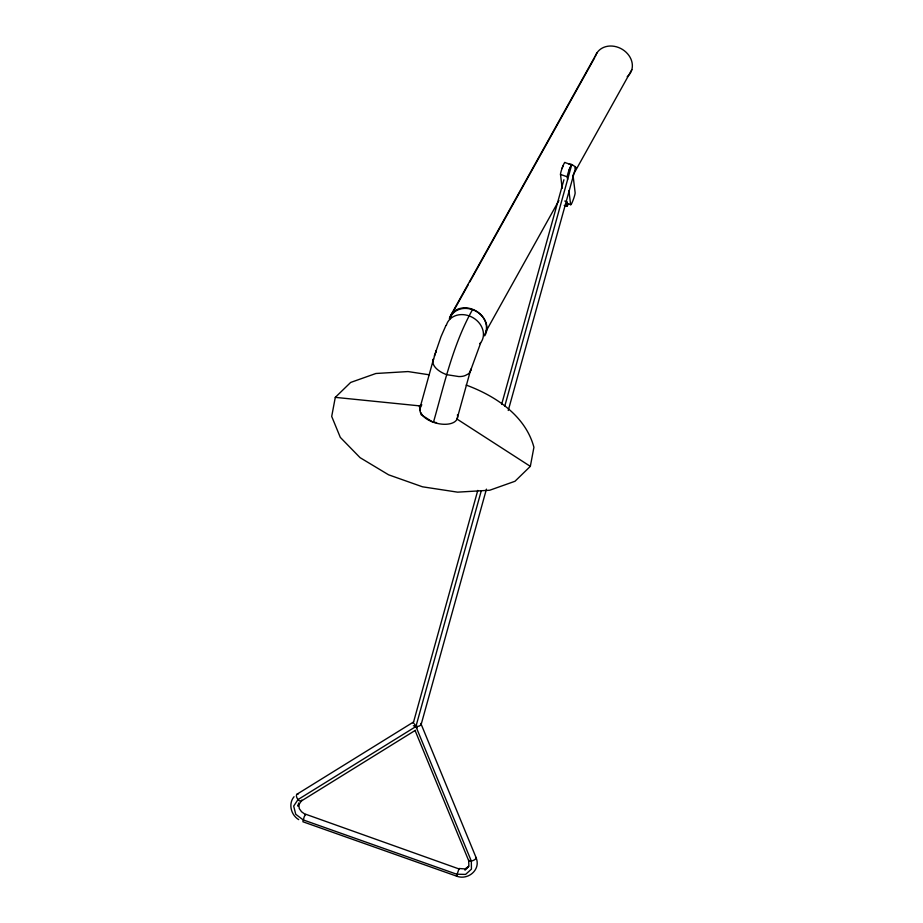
<?xml version="1.0" encoding="UTF-8"?>
<svg xmlns="http://www.w3.org/2000/svg" width="923" height="923" viewBox="0 0 923 923"><rect width="100%" height="100%" fill="white"/><g stroke="black" fill="none" stroke-linecap="round" stroke-linejoin="round"><path stroke-width="1.38" d="M305.617 814.686L301.544 811.755L299.294 808.617L298.602 803.045M459.181 869.005L305.559 814.19L304.117 817.028L302.917 821.77L456.481 876.1C467.788 880.646 481.056 869.893 476.164 857.929M429.103 374.784L408.035 371.565L375.903 373.492L350.648 382.445L335.291 397.363L331.703 416.446L340.31 437.387L360.074 457.658L388.606 474.814L422.48 486.802L457.589 492.155L489.721 490.24L514.976 481.275L530.333 466.357L533.921 447.274C525.464 415.615 495.351 395.829 466.184 385.076M298.348 804.083L297.841 806.16L301.602 800.656M432.841 361.493L436.36 350.313L434.318 355.99M419.642 409.12L433.568 358.862A19.51 10.453 15.5 0 0 446.663 374.657L458.8 376.561A14.653 7.846 15.5 0 0 466.623 374.796L468.169 373.988A19.51 10.453 15.5 0 0 470.857 369.165L456.931 419.423A19.51 10.453 15.5 0 1 433.452 422.273L432.126 421.696A16.683 8.942 15.5 0 1 422.907 415.788L420.207 412.016L419.642 409.12L421.673 405.024M456.931 419.423L457.023 419.077A18.206 9.761 15.5 0 0 457.416 414.877M413.366 725.732L415.915 726.516L419.1 726.159L421.038 724.89L420.611 723.447M433.452 422.273C444.344 384.153 452.916 344.556 472.507 309.655M413.181 723.413L477.779 490.413M501.627 404.424L563.918 179.743M481.321 490.644L415.915 726.516L471.33 861.101L471.434 869.154L465.573 874.416L456.723 874.219L303.171 819.901L295.741 814.271L293.676 806.079L298.037 799.56L415.915 726.516L417.3 727.762L414.808 724.751A4.015 1.996 58.2 0 1 414.473 723.817M504.8 406.016L571.752 164.606L569.006 164.063M421.038 724.89L486.433 489.144M508.25 410.481L575.675 167.421M435.644 352.274L441.032 336.607L445.971 325.392M470.13 371.796L480.687 342.918M562.188 188.338L560.503 174.435A6.507 0.704 -70.5 0 1 562.003 168.54L563.168 165.471A6.507 0.704 -70.5 0 1 565.026 162.563L571.787 164.952A6.507 0.704 -70.5 0 0 569.929 167.859L568.764 170.928A6.507 0.704 -70.5 0 0 567.264 176.824L567.599 179.604M562.003 168.54L563.168 165.471M568.764 170.928L569.929 167.859M451.151 314.616L597.031 52.796M468.33 284.515L449.397 318.504A19.51 16.337 29.1 0 1 472.08 309.101A19.51 16.337 29.1 0 1 485.959 331.438L558.9 200.533M469.738 282L594.562 57.953M572.929 175.358L631.84 69.629M456.885 875.569L456.481 876.1L459.112 868.508L465.019 868.924L468.676 866.374L464.869 870.031L468.896 865.97L468.642 860.432M294.056 796.722C288.045 803.771 290.999 815.044 298.706 819.624M479.718 343.691L481.16 342.098A19.51 16.337 29.1 0 0 471.399 316.843A19.51 16.337 29.1 0 0 446.363 325.277M296.975 794.23L413.642 721.936M301.244 801.049L415.465 730.255M335.291 397.363L419.307 405.843L421.638 404.632M574.821 167.848L575.548 167.64A7.926 1.684 20.9 0 0 575.444 166.798L571.752 164.606M436.544 422.619L432.818 422.134L421.038 414.6L420.611 412.408M570.968 164.352L572.537 164.905M560.503 174.435L567.264 176.824M564.784 201.041L567.38 201.952A9.426 1.027 -70.5 0 0 568.487 203.695M566.56 203.21L570.622 204.641A6.507 0.704 -70.5 0 0 573.068 200.245A6.507 0.704 -70.5 0 0 575.144 192.769L573.114 175.912M564.195 205.425L566.791 206.348M530.333 466.357L457.023 419.077M421.026 723.897L476.06 857.548M415.131 730.601L468.746 860.824M419.307 405.843L420.173 410.227M568.937 190.738L570.622 204.641M449.824 319.058A19.51 16.337 29.1 0 1 474.86 310.636A19.51 16.337 29.1 0 1 484.621 335.891M485.51 332.799A19.51 16.337 29.1 0 1 484.206 335.326M595.266 56.695A19.51 16.337 29.1 0 1 622.54 49.496A19.51 16.337 29.1 0 1 627.19 76.701M475.703 857.271A4.015 1.511 -22.4 0 1 472.795 860.651A4.015 1.511 -22.4 0 1 468.792 859.971M301.786 800.056A4.015 1.996 58.2 0 1 299.19 800.656A4.015 1.996 58.2 0 1 296.456 796.272A4.015 1.996 58.2 0 1 298.106 794.149"/></g></svg>
